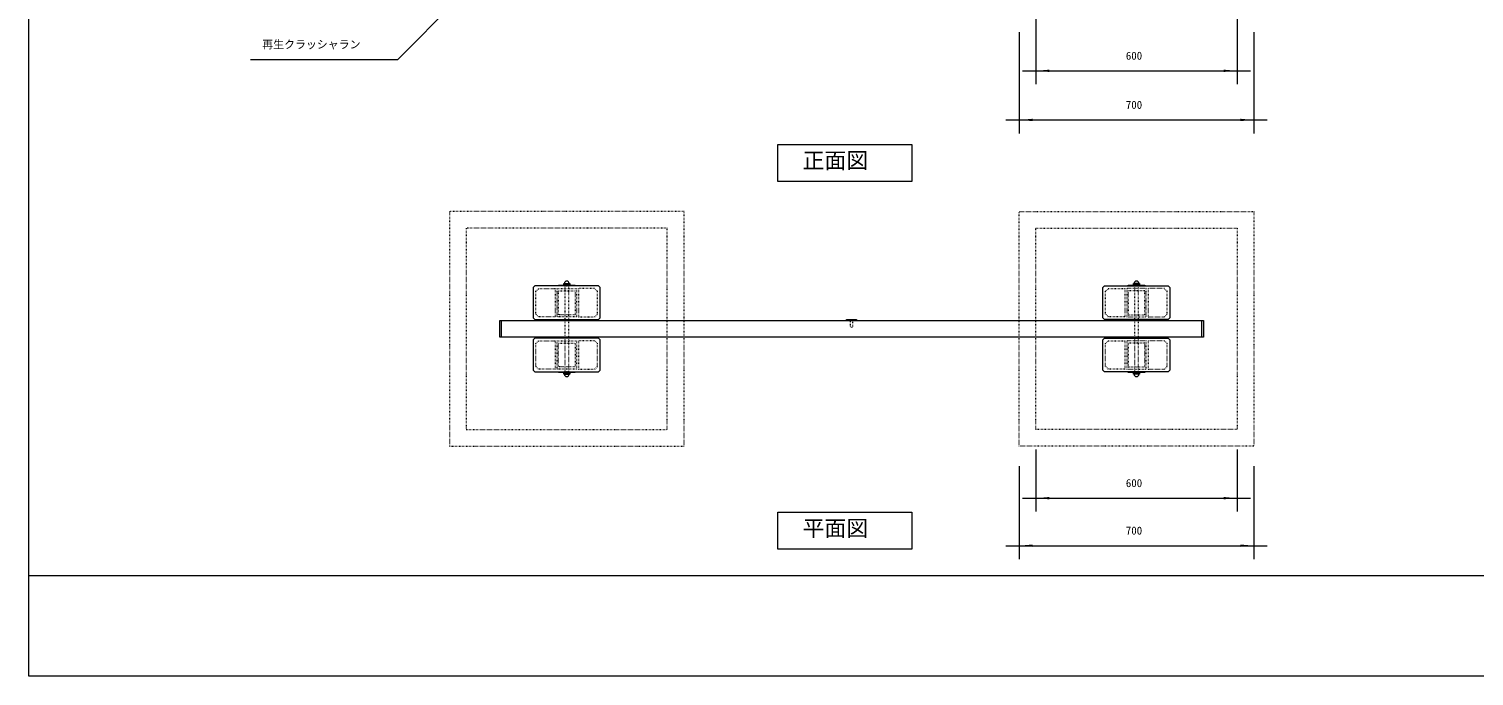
# Model space of a CAD drawing. Units: millimetres, scale not verified. Extents: x -3900 to 3900, y -2750 to 2750.
# Drawn here: x -3900 to 412, y -2750 to -819 of the extents above; entities that cross this region are included whole.
import ezdxf
from ezdxf.enums import TextEntityAlignment as Align

# ---------------------------------------------------------------- set-up
doc = ezdxf.new("R2010")
doc.units = ezdxf.units.MM
doc.header["$LTSCALE"] = 20
doc.linetypes.add('USER5', pattern=[0.208282, 0.069427, -0.138855])
doc.layers.add('0-1_IMPORTED', color=30, linetype='Continuous', lineweight=18)
doc.styles.add('ＭＳ ゴシック', font='')
doc.styles.get('ＭＳ ゴシック').set_extended_font_data('MS Gothic')

msp = doc.modelspace()

# ---------------------------------------------------------------- linework, layer by layer
at = {"layer": '0-1_IMPORTED', "color": 1}
for p, q in [((-895.03, -629.48), (-895.03, -984.48)), ((-295.03, -629.48), (-295.03, -984.48)), ((-2626.57, -737.94), (-2799.03, -910.4)), ((-945.03, -829.48), (-945.03, -1131)), ((-245.03, -829.48), (-245.03, -1131)), ((-3239.03, -910.4), (-2799.03, -910.4)), ((-935.03, -944.48), (-895.03, -944.48)), ((-895.03, -944.48), (-295.03, -944.48)), ((-295.03, -944.48), (-255.03, -944.48)), ((-985.03, -1091), (-945.03, -1091)), ((-945.03, -1091), (-245.03, -1091)), ((-245.03, -1091), (-205.03, -1091)), ((-895.03, -2074.26), (-895.03, -2259.26)), ((-295.03, -2074.26), (-295.03, -2259.26)), ((-945.03, -2124.26), (-945.03, -2401)), ((-245.03, -2124.26), (-245.03, -2401)), ((-935.03, -2219.26), (-895.03, -2219.26)), ((-895.03, -2219.26), (-295.03, -2219.26)), ((-295.03, -2219.26), (-255.03, -2219.26)), ((-985.03, -2361), (-945.03, -2361)), ((-945.03, -2361), (-245.03, -2361)), ((-245.03, -2361), (-205.03, -2361))]:
    msp.add_line(p, q, dxfattribs=at)
at = {"layer": '0-1_IMPORTED'}
for p, q in [((-2302.19, -1578.96), (-2287.88, -1578.96)), ((-2295.03, -1579.68), (-2295.03, -1583.25)), ((-587.88, -1578.96), (-602.19, -1578.96)), ((-595.03, -1579.68), (-595.03, -1583.25)), ((-2490.03, -1739.26), (-2490.03, -1689.26)), ((-1447.6, -1686.26), (-1447.6, -1688.26)), ((-1442.47, -1688.26), (-1442.47, -1686.26)), ((-400.03, -1739.26), (-400.03, -1689.26)), ((-2302.19, -1849.56), (-2287.88, -1849.56)), ((-2295.03, -1848.85), (-2295.03, -1845.28)), ((-587.88, -1849.56), (-602.19, -1849.56)), ((-595.03, -1848.85), (-595.03, -1845.28)), ((-3900, -2450), (3900, -2450))]:
    msp.add_line(p, q, dxfattribs=at)
for points in [[(-3900, 2750), (3900, 2750), (3900, -2750), (-3900, -2750)], [(-1665.03, -1164.48), (-1265.03, -1164.48), (-1265.03, -1274.48), (-1665.03, -1274.48)], [(-2390.03, -1686.26), (-2200.03, -1686.26), (-2195.03, -1681.26), (-2195.03, -1591.26), (-2200.03, -1586.26), (-2390.03, -1586.26), (-2395.03, -1591.26), (-2395.03, -1681.26)], [(-2320.03, -1583.96), (-2270.03, -1583.96), (-2270.03, -1586.26), (-2320.03, -1586.26)], [(-2304.03, -1578.96), (-2286.03, -1578.96), (-2286.03, -1583.96), (-2304.03, -1583.96)], [(-500.03, -1686.26), (-690.03, -1686.26), (-695.03, -1681.26), (-695.03, -1591.26), (-690.03, -1586.26), (-500.03, -1586.26), (-495.03, -1591.26), (-495.03, -1681.26)], [(-620.03, -1583.96), (-570.03, -1583.96), (-570.03, -1586.26), (-620.03, -1586.26)], [(-604.03, -1578.96), (-586.03, -1578.96), (-586.03, -1583.96), (-604.03, -1583.96)], [(-2495.03, -1689.26), (-395.03, -1689.26), (-395.03, -1739.26), (-2495.03, -1739.26)], [(-1460.03, -1686.26), (-1430.03, -1686.26), (-1430.03, -1689.26), (-1460.03, -1689.26)], [(-2390.03, -1842.26), (-2200.03, -1842.26), (-2195.03, -1837.26), (-2195.03, -1747.26), (-2200.03, -1742.26), (-2390.03, -1742.26), (-2395.03, -1747.26), (-2395.03, -1837.26)], [(-500.03, -1842.26), (-690.03, -1842.26), (-695.03, -1837.26), (-695.03, -1747.26), (-690.03, -1742.26), (-500.03, -1742.26), (-495.03, -1747.26), (-495.03, -1837.26)], [(-2320.03, -1842.26), (-2270.03, -1842.26), (-2270.03, -1844.56), (-2320.03, -1844.56)], [(-2304.03, -1844.56), (-2286.03, -1844.56), (-2286.03, -1849.56), (-2304.03, -1849.56)], [(-620.03, -1842.26), (-570.03, -1842.26), (-570.03, -1844.56), (-620.03, -1844.56)], [(-604.03, -1844.56), (-586.03, -1844.56), (-586.03, -1849.56), (-604.03, -1849.56)], [(-1665.03, -2261.48), (-1265.03, -2261.48), (-1265.03, -2371.48), (-1665.03, -2371.48)]]:
    msp.add_lwpolyline(points, close=True, dxfattribs=at)
at = {"layer": '0-1_IMPORTED', "linetype": 'USER5'}
for points in [[(-1945.03, -1364.26), (-2645.03, -1364.26), (-2645.03, -2064.26), (-1945.03, -2064.26)], [(-945.03, -1364.26), (-245.03, -1364.26), (-245.03, -2064.26), (-945.03, -2064.26)], [(-1995.03, -1414.26), (-2595.03, -1414.26), (-2595.03, -2014.26), (-1995.03, -2014.26)], [(-895.03, -1414.26), (-295.03, -1414.26), (-295.03, -2014.26), (-895.03, -2014.26)], [(-2379.03, -1594.26), (-2330.03, -1594.26), (-2330.03, -1678.26), (-2379.03, -1678.26), (-2387.03, -1670.26), (-2387.03, -1602.26)], [(-2324.03, -1594.26), (-2266.03, -1594.26), (-2266.03, -1678.26), (-2324.03, -1678.26)], [(-2300.03, -1586.26), (-2290.03, -1586.26), (-2290.03, -1842.26), (-2300.03, -1842.26)], [(-2211.03, -1594.26), (-2260.03, -1594.26), (-2260.03, -1678.26), (-2211.03, -1678.26), (-2203.03, -1670.26), (-2203.03, -1602.26)], [(-679.03, -1594.26), (-630.03, -1594.26), (-630.03, -1678.26), (-679.03, -1678.26), (-687.03, -1670.26), (-687.03, -1602.26)], [(-566.03, -1594.26), (-624.03, -1594.26), (-624.03, -1678.26), (-566.03, -1678.26)], [(-600.03, -1586.26), (-590.03, -1586.26), (-590.03, -1842.26), (-600.03, -1842.26)], [(-511.03, -1594.26), (-560.03, -1594.26), (-560.03, -1678.26), (-511.03, -1678.26), (-503.03, -1670.26), (-503.03, -1602.26)], [(-2319.68, -1600.56), (-2270.38, -1600.56), (-2270.38, -1671.96), (-2319.68, -1671.96)], [(-570.38, -1600.56), (-619.68, -1600.56), (-619.68, -1671.96), (-570.38, -1671.96)], [(-1442.03, -1706.06), (-1445.03, -1711.26), (-1448.03, -1706.06), (-1448.03, -1686.26), (-1442.03, -1686.26)], [(-2379.03, -1750.26), (-2330.03, -1750.26), (-2330.03, -1834.26), (-2379.03, -1834.26), (-2387.03, -1826.26), (-2387.03, -1758.26)], [(-2324.03, -1750.26), (-2266.03, -1750.26), (-2266.03, -1834.26), (-2324.03, -1834.26)], [(-2319.68, -1756.56), (-2270.38, -1756.56), (-2270.38, -1827.96), (-2319.68, -1827.96)], [(-2211.03, -1750.26), (-2260.03, -1750.26), (-2260.03, -1834.26), (-2211.03, -1834.26), (-2203.03, -1826.26), (-2203.03, -1758.26)], [(-679.03, -1750.26), (-630.03, -1750.26), (-630.03, -1834.26), (-679.03, -1834.26), (-687.03, -1826.26), (-687.03, -1758.26)], [(-566.03, -1750.26), (-624.03, -1750.26), (-624.03, -1834.26), (-566.03, -1834.26)], [(-570.38, -1756.56), (-619.68, -1756.56), (-619.68, -1827.96), (-570.38, -1827.96)], [(-511.03, -1750.26), (-560.03, -1750.26), (-560.03, -1834.26), (-511.03, -1834.26), (-503.03, -1826.26), (-503.03, -1758.26)]]:
    msp.add_lwpolyline(points, close=True, dxfattribs=at)
at = {"layer": '0-1_IMPORTED'}
for centre, start, end in [((-2295.03, -1578.96), 90, 180), ((-2295.03, -1578.96), 0, 90), ((-595.03, -1578.96), 90, 180), ((-595.03, -1578.96), 0, 90), ((-2295.03, -1849.56), 180, 270), ((-2295.03, -1849.56), 270, 0), ((-595.03, -1849.56), 180, 270), ((-595.03, -1849.56), 270, 0)]:
    msp.add_arc(centre, 7.15, start, end, dxfattribs=at)
at = {"layer": '0-1_IMPORTED', "color": 1}
for points in [[(-895.03, -944.48), (-855.04, -940.98), (-855.04, -947.98)], [(-295.03, -944.48), (-335.03, -947.98), (-335.03, -940.98)], [(-945.03, -1091), (-905.04, -1087.5), (-905.04, -1094.5)], [(-245.03, -1091), (-285.03, -1094.5), (-285.03, -1087.5)], [(-895.03, -2219.26), (-855.04, -2215.76), (-855.04, -2222.76)], [(-295.03, -2219.26), (-335.03, -2222.76), (-335.03, -2215.76)], [(-945.03, -2361), (-905.04, -2357.5), (-905.04, -2364.5)], [(-245.03, -2361), (-285.03, -2364.5), (-285.03, -2357.5)]]:
    msp.add_solid(points, dxfattribs=at)

# ---------------------------------------------------------------- texts
at = {"layer": '0-1_IMPORTED', "color": 7, "style": 'ＭＳ ゴシック'}
for s, height, p in [('再生クラッシャラン', 23.88, (-3203.67, -885.02)), ('600', 23.88, (-626.78, -918.55)), ('700', 23.88, (-626.78, -1065.07)), ('正面図', 47.77, (-1591.04, -1249.99)), ('600', 23.88, (-626.78, -2193.33)), ('平面図', 47.77, (-1591.04, -2346.99)), ('700', 23.88, (-626.78, -2335.07))]:
    msp.add_text(s, height=height, dxfattribs=at).set_placement(p, align=Align.BOTTOM_LEFT)

doc.saveas('drawing.dxf')
